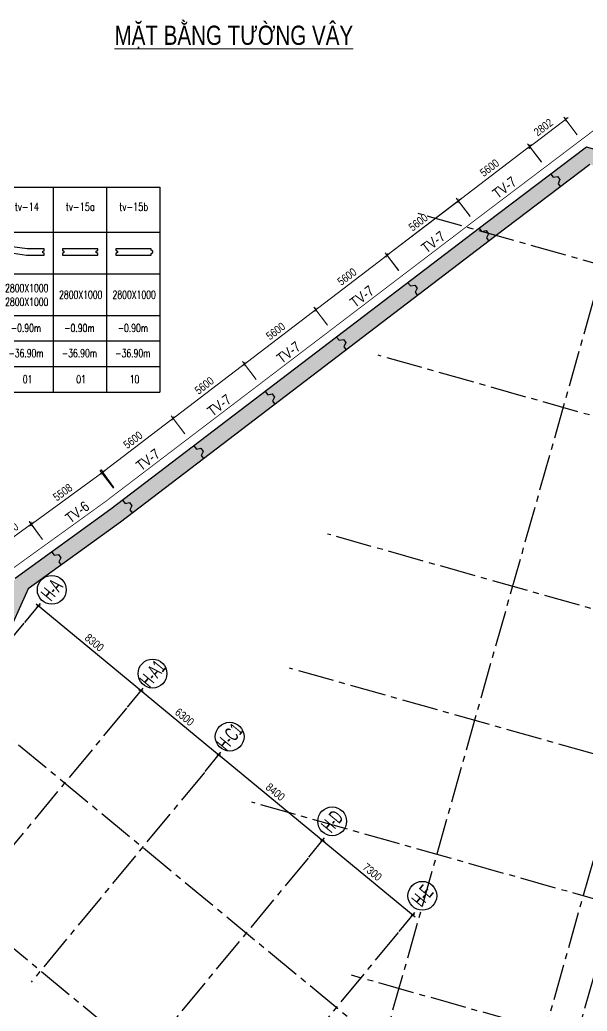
# Model space of a CAD drawing. Header units: millimetres. Extents: x 489377 to 1074388, y -818569 to -310551.
# Drawn here: x 736682 to 772096, y -375080 to -313180 of the extents above; entities that cross this region are included whole.
import ezdxf
from ezdxf.enums import TextEntityAlignment as Align
from ezdxf.xclip import XClip

# ---------------------------------------------------------------- set-up
doc = ezdxf.new("R2010")
doc.units = ezdxf.units.MM
doc.header["$LTSCALE"] = 100
doc.header["$XCLIPFRAME"] = 0
doc.header["$PDMODE"] = 32
doc.header["$PDSIZE"] = 2.5
for name, pattern in [('CENTER2', [1.125, 0.75, -0.125, 0.125, -0.125]), ('DASHDOT', [1, 0.5, -0.25, 0, -0.25]), ('DASHED', [4.5, 3, -1.5])]:
    doc.linetypes.add(name, pattern=pattern)
for name, color, linetype in [('A-GRID-SYM', 50, 'Continuous'), ('ccu11-Betong', 6, 'Continuous'), ('ccu11-Dim', 8, 'Continuous'), ('ccu11-Khuat', 9, 'DASHED'), ('ccu11-Text', 31, 'Continuous'), ('ccu11-Thay', 7, 'Continuous'), ('ccu12-Hatch', 250, 'Continuous'), ('ccu12-Truc', 13, 'CENTER2'), ('KC-Betong', 6, 'Continuous'), ('Xref_ST_MBDV Cot vach 30.7.2022$0$Xref_ST_MBDV Cot vach 30.7.2022|Xref_ST_MBDV Cot vach 30.7.2022|Xref_ST_MBDV Cot vach 30.7.2022|Xref_ST_MBDV Cot vach 30.7.2022|A-CORE-OTLN', 2, 'Continuous'), ('Xref_ST_MBDV Cot vach 30.7.2022$0$Xref_ST_MBDV Cot vach 30.7.2022|Xref_ST_MBDV Cot vach 30.7.2022|Xref_ST_MBDV Cot vach 30.7.2022|Xref_ST_MBDV Cot vach 30.7.2022|ccu12-Thay', 7, 'Continuous')]:
    doc.layers.add(name, color=color, linetype=linetype)
doc.layers.add('ccu12-Tencaukien', color=9, linetype='Continuous', lineweight=15)
doc.layers.add('Xref_ST_MBDV Cot vach 30.7.2022|Xref_ST_MBDV Cot vach 30.7.2022|Xref_ST_MBDV Cot vach 30.7.2022|Xref_ST_MBDV Cot vach 30.7.2022|ccu12-Tencaukien', color=9, linetype='Continuous', lineweight=15)
doc.styles.add('Arial', font='arial_0.ttf', dxfattribs={"width": 0.7})
doc.styles.add('Arial Narrow', font='ARIALN.TTF')
doc.styles.add('ccu11-VnAvH-B', font='VHAVANB.TTF', dxfattribs={"width": 0.8})
doc.styles.add('ccu11-vnsimli', font='vnsimli.shx', dxfattribs={"width": 0.8, "bigfont": 'vns.shx'})
doc.styles.add('HBA-Text', font='GOTHIC.TTF')
doc.dimstyles.new('ccu12-200', dxfattribs={"dimscale": 200, "dimtxt": 2.5, "dimasz": 1, "dimexe": 1, "dimexo": 2, "dimgap": 1, "dimtad": 1, "dimdec": 0, "dimdsep": 46, "dimtxsty": 'Arial Narrow', "dimblk": 'ARCHTICK', "dimcen": -1, "dimdle": 1, "dimclrd": 256, "dimclre": 256, "dimclrt": 3, "dimadec": 0, "dimazin": 2, "dimtfac": 0.1, "dimtdec": 0, "dimtmove": 0, "dimatfit": 1, "dimldrblk": 'ARCHTICK', "dimfxl": 0, "dimtvp": 0.833333, "dimtolj": 1, "dimtzin": 12, "dimarcsym": 0})

# ---------------------------------------------------------------- blocks, each defined once
blk = doc.blocks.new('Bang so lieu tuong vay')
at = {"layer": 'ccu11-Betong'}
for p, q in [((62642, -3840, 0), (60437, -3840, 0)), ((60437, -3840, 0), (60437, -3938, 0)), ((60437, -3938, 0), (60535, -3988, 0)), ((60535, -4086, 0), (60437, -4135, 0)), ((60437, -4135, 0), (60437, -4234, 0)), ((60437, -4234, 0), (62642, -4234, 0)), ((60535, -3988, 0), (60535, -4086, 0)), ((62544, -3988, 0), (62642, -3938, 0)), ((62544, -4086, 0), (62544, -3988, 0)), ((62642, -4135, 0), (62544, -4086, 0)), ((62642, -3938, 0), (62642, -3840, 0)), ((62642, -4234, 0), (62642, -4135, 0))]:
    blk.add_line(p, q, dxfattribs=at)
at = {"layer": 'ccu11-Betong', "elevation": 0}
for points in [[(57165, -3693), (57148, -3816), (57059, -3826), (57045, -3927), (57128, -3961), (57111, -4083), (58204, -4234), (59306, -4234), (59306, -4110), (59220, -4088), (59220, -3986), (59306, -3964), (59306, -3840), (58231, -3840)], [(65978, -3840), (63773, -3840), (63773, -3938), (63871, -3988), (63871, -4086), (63773, -4135), (63773, -4234), (65978, -4234), (65978, -4135), (66077, -4086), (66077, -3988), (65978, -3938)]]:
    blk.add_lwpolyline(points, close=True, dxfattribs=at)
at = {"layer": 'ccu11-Thay'}
for p, q in [((0, 0), (66530, -2, 0)), ((59858, -1, 0), (59858, -12801, 0)), ((63194, -1, 0), (63194, -12801, 0)), ((66530, -1, 0), (66530, -12802, 0)), ((0, -2800), (66530, -2802, 0)), ((0, -5400), (66530, -5402, 0)), ((0, -8000), (66530, -8002, 0)), ((0, -9600), (66530, -9602, 0)), ((0, -11200), (66530, -11202, 0)), ((0, -12800), (66530, -12802, 0))]:
    blk.add_line(p, q, dxfattribs=at)
at = {"layer": 'ccu11-Text', "style": 'ccu11-vnsimli'}
for s, width, p in [('tv-14', 0.75, (58222, -1223, 0)), ('tv-15a', 0.75, (61558, -1222, 0)), ('tv-15b', 0.75, (64894, -1222, 0)), ('2800X1000', 0.7, (58215, -6300, 0)), ('2800X1000', 0.7, (61584, -6714, 0)), ('2800X1000', 0.7, (64920, -6714, 0)), ('2800X1000', 0.7, (58215, -7159, 0)), ('-0.90m', 0.7, (58169, -8791, 0)), ('-0.90m', 0.7, (61505, -8791, 0)), ('-0.90m', 0.7, (64841, -8791, 0)), ('-36.90m', 0.7, (58169, -10362, 0)), ('-36.90m', 0.7, (61505, -10362, 0)), ('-36.90m', 0.7, (64841, -10362, 0)), ('01', 0.7, (58269, -11992, 0)), ('01', 0.7, (61605, -11992, 0)), ('10', 0.7, (64942, -11992, 0))]:
    blk.add_text(s, height=500, rotation=359.99737, dxfattribs=dict(at, width=width)).set_placement(p, align=Align.MIDDLE)
blk = doc.blocks.new('_ARCHTICK')
at = {"color": 0, "linetype": 'ByBlock', "const_width": 0.15}
blk.add_lwpolyline([(-0.5, -0.5), (0.5, 0.5)], dxfattribs=at)
blk = doc.blocks.new('*D226')
at = {"layer": 'ccu11-Dim', "lineweight": -2, "ltscale": 0.5, "transparency": 16777216}
for p, q in [((-72265, 143737), (-67495, 147376)), ((-66926, 146301), (-67775, 147414)), ((-71378, 142904), (-72227, 144017))]:
    blk.add_line(p, q, dxfattribs=at)
at = {"layer": 'Defpoints', "color": 0, "ltscale": 0.5, "transparency": 16777216}
for p in [(-67654, 147255), (-66683, 145983), (-71135, 142586)]:
    blk.add_point(p, dxfattribs=at)
at = {"layer": 'ccu11-Dim', "lineweight": -2, "ltscale": 0.5, "transparency": 16777216, "xscale": 200, "yscale": 200, "zscale": 200}
for p, rotation in [((-67654, 147255), 37.34148124865543), ((-72106, 143858), 217.3414812486554)]:
    blk.add_blockref('_ARCHTICK', p, dxfattribs=dict(at, rotation=rotation))
at = {"layer": 'ccu11-Dim', "color": 3, "ltscale": 0.5, "transparency": 16777216, "insert": (-70156, 145918), "char_height": 500, "attachment_point": 5, "rotation": 37.34148, "style": 'Arial Narrow', "bg_fill": 3, "box_fill_scale": 1.1, "bg_fill_color": 256, "bg_fill_true_color": 13158600, "bg_fill_transparency": 0}
blk.add_mtext('\\A1;5600', dxfattribs=at)
blk = doc.blocks.new('*D227')
at = {"layer": 'ccu11-Dim', "lineweight": -2, "ltscale": 0.5, "transparency": 16777216}
for p, q in [((-67813, 147133), (-63042, 150773)), ((-62474, 149697), (-63323, 150810)), ((-66926, 146301), (-67775, 147414))]:
    blk.add_line(p, q, dxfattribs=at)
at = {"layer": 'Defpoints', "color": 0, "ltscale": 0.5, "transparency": 16777216}
for p in [(-63201, 150651), (-62231, 149379), (-66683, 145983)]:
    blk.add_point(p, dxfattribs=at)
at = {"layer": 'ccu11-Dim', "lineweight": -2, "ltscale": 0.5, "transparency": 16777216, "xscale": 200, "yscale": 200, "zscale": 200}
for p, rotation in [((-63201, 150651), 37.34148124865543), ((-67654, 147255), 217.3414812486554)]:
    blk.add_blockref('_ARCHTICK', p, dxfattribs=dict(at, rotation=rotation))
at = {"layer": 'ccu11-Dim', "color": 3, "ltscale": 0.5, "transparency": 16777216, "insert": (-65704, 149315), "char_height": 500, "attachment_point": 5, "rotation": 37.34148, "style": 'Arial Narrow', "bg_fill": 3, "box_fill_scale": 1.1, "bg_fill_color": 256, "bg_fill_true_color": 13158600, "bg_fill_transparency": 0}
blk.add_mtext('\\A1;5600', dxfattribs=at)
blk = doc.blocks.new('*D228')
at = {"layer": 'ccu11-Dim', "lineweight": -2, "ltscale": 0.5, "transparency": 16777216}
for p, q in [((-63360, 150530), (-58590, 154170)), ((-58021, 153094), (-58870, 154207)), ((-62474, 149697), (-63323, 150810))]:
    blk.add_line(p, q, dxfattribs=at)
at = {"layer": 'Defpoints', "color": 0, "ltscale": 0.5, "transparency": 16777216}
for p in [(-58749, 154048), (-57779, 152776), (-62231, 149379)]:
    blk.add_point(p, dxfattribs=at)
at = {"layer": 'ccu11-Dim', "lineweight": -2, "ltscale": 0.5, "transparency": 16777216, "xscale": 200, "yscale": 200, "zscale": 200}
for p, rotation in [((-58749, 154048), 37.34148124865495), ((-63201, 150651), 217.341481248655)]:
    blk.add_blockref('_ARCHTICK', p, dxfattribs=dict(at, rotation=rotation))
at = {"layer": 'ccu11-Dim', "color": 3, "ltscale": 0.5, "transparency": 16777216, "insert": (-61251, 152712), "char_height": 500, "attachment_point": 5, "rotation": 37.34148, "style": 'Arial Narrow', "bg_fill": 3, "box_fill_scale": 1.1, "bg_fill_color": 256, "bg_fill_true_color": 13158600, "bg_fill_transparency": 0}
blk.add_mtext('\\A1;5600', dxfattribs=at)
blk = doc.blocks.new('*D229')
at = {"layer": 'ccu11-Dim', "lineweight": -2, "ltscale": 0.5, "transparency": 16777216}
for p, q in [((-58908, 153927), (-54138, 157566)), ((-53569, 156491), (-54418, 157604)), ((-58021, 153094), (-58870, 154207))]:
    blk.add_line(p, q, dxfattribs=at)
at = {"layer": 'Defpoints', "color": 0, "ltscale": 0.5, "transparency": 16777216}
for p in [(-54297, 157445), (-53326, 156173), (-57779, 152776)]:
    blk.add_point(p, dxfattribs=at)
at = {"layer": 'ccu11-Dim', "lineweight": -2, "ltscale": 0.5, "transparency": 16777216, "xscale": 200, "yscale": 200, "zscale": 200}
for p, rotation in [((-54297, 157445), 37.34148124865543), ((-58749, 154048), 217.3414812486554)]:
    blk.add_blockref('_ARCHTICK', p, dxfattribs=dict(at, rotation=rotation))
at = {"layer": 'ccu11-Dim', "color": 3, "ltscale": 0.5, "transparency": 16777216, "insert": (-56799, 156109), "char_height": 500, "attachment_point": 5, "rotation": 37.34148, "style": 'Arial Narrow', "bg_fill": 3, "box_fill_scale": 1.1, "bg_fill_color": 256, "bg_fill_true_color": 13158600, "bg_fill_transparency": 0}
blk.add_mtext('\\A1;5600', dxfattribs=at)
blk = doc.blocks.new('*D230')
at = {"layer": 'ccu11-Dim', "lineweight": -2, "ltscale": 0.5, "transparency": 16777216}
for p, q in [((-50010, 160727), (-45241, 164368)), ((-44654, 163270), (-45521, 164406)), ((-49105, 159872), (-49972, 161007))]:
    blk.add_line(p, q, dxfattribs=at)
at = {"layer": 'Defpoints', "color": 0, "ltscale": 0.5, "transparency": 16777216}
for p in [(-45400, 164247), (-44412, 162952), (-48863, 159554)]:
    blk.add_point(p, dxfattribs=at)
at = {"layer": 'ccu11-Dim', "lineweight": -2, "ltscale": 0.5, "transparency": 16777216, "xscale": 200, "yscale": 200, "zscale": 200}
for p, rotation in [((-45400, 164247), 37.36017462358131), ((-49851, 160848), 217.3601746235813)]:
    blk.add_blockref('_ARCHTICK', p, dxfattribs=dict(at, rotation=rotation))
at = {"layer": 'ccu11-Dim', "color": 3, "ltscale": 0.5, "transparency": 16777216, "insert": (-47901, 162909), "char_height": 500, "attachment_point": 5, "rotation": 37.36017, "style": 'Arial Narrow', "bg_fill": 3, "box_fill_scale": 1.1, "bg_fill_color": 256, "bg_fill_true_color": 13158600, "bg_fill_transparency": 0}
blk.add_mtext('\\A1;5600', dxfattribs=at)
blk = doc.blocks.new('*D231')
at = {"layer": 'ccu11-Dim', "lineweight": -2, "ltscale": 0.5, "transparency": 16777216}
for p, q in [((-45537, 164109), (-42985, 166044)), ((-42419, 164966), (-43265, 166082)), ((-44653, 163274), (-45498, 164389))]:
    blk.add_line(p, q, dxfattribs=at)
at = {"layer": 'Defpoints', "color": 0, "ltscale": 0.5, "transparency": 16777216}
for p in [(-43144, 165923), (-42178, 164648), (-44411, 162955)]:
    blk.add_point(p, dxfattribs=at)
at = {"layer": 'ccu11-Dim', "lineweight": -2, "ltscale": 0.5, "transparency": 16777216, "xscale": 200, "yscale": 200, "zscale": 200}
for p, rotation in [((-43144, 165923), 37.1599090451973), ((-45378, 164230), 217.1599090451973)]:
    blk.add_blockref('_ARCHTICK', p, dxfattribs=dict(at, rotation=rotation))
at = {"layer": 'ccu11-Dim', "color": 3, "ltscale": 0.5, "transparency": 16777216, "insert": (-44536, 165439), "char_height": 500, "attachment_point": 5, "rotation": 37.15991, "style": 'Arial Narrow', "bg_fill": 3, "box_fill_scale": 1.1, "bg_fill_color": 256, "bg_fill_true_color": 13158600, "bg_fill_transparency": 0}
blk.add_mtext('\\A1;2802', dxfattribs=at)
blk = doc.blocks.new('*D232')
at = {"layer": 'ccu11-Dim', "lineweight": -2, "ltscale": 0.5, "transparency": 16777216}
for p, q in [((-76346, 140787), (-78931, 138901)), ((-75801, 139701), (-76625, 140831)), ((-78063, 138051), (-78887, 139180))]:
    blk.add_line(p, q, dxfattribs=at)
at = {"layer": 'Defpoints', "color": 0, "ltscale": 0.5, "transparency": 16777216}
for p in [(-75566, 139378), (-78769, 139019), (-77828, 137728)]:
    blk.add_point(p, dxfattribs=at)
at = {"layer": 'ccu11-Dim', "lineweight": -2, "ltscale": 0.5, "transparency": 16777216, "xscale": 200, "yscale": 200, "zscale": 200}
for p, rotation in [((-76507, 140669), 36.11102627128894), ((-78769, 139019), 216.111026271289)]:
    blk.add_blockref('_ARCHTICK', p, dxfattribs=dict(at, rotation=rotation))
at = {"layer": 'ccu11-Dim', "color": 3, "ltscale": 0.5, "transparency": 16777216, "insert": (-77907, 140212), "char_height": 500, "attachment_point": 5, "rotation": 36.11103, "style": 'Arial Narrow', "bg_fill": 3, "box_fill_scale": 1.1, "bg_fill_color": 256, "bg_fill_true_color": 13158600, "bg_fill_transparency": 0}
blk.add_mtext('\\A1;2800', dxfattribs=at)
blk = doc.blocks.new('*D196')
at = {"layer": 'ccu11-Dim', "lineweight": -2, "ltscale": 0.5, "transparency": 16777216}
for p, q in [((-54456, 157324), (-49686, 160963)), ((-49128, 159902), (-49966, 161001)), ((-53580, 156505), (-54418, 157604))]:
    blk.add_line(p, q, dxfattribs=at)
at = {"layer": 'Defpoints', "color": 0, "ltscale": 0.5, "transparency": 16777216}
for p in [(-49845, 160842), (-48885, 159584), (-53337, 156187)]:
    blk.add_point(p, dxfattribs=at)
at = {"layer": 'ccu11-Dim', "lineweight": -2, "ltscale": 0.5, "transparency": 16777216, "xscale": 200, "yscale": 200, "zscale": 200}
for p, rotation in [((-49845, 160842), 37.34148125130689), ((-54297, 157445), 217.3414812513069)]:
    blk.add_blockref('_ARCHTICK', p, dxfattribs=dict(at, rotation=rotation))
at = {"layer": 'ccu11-Dim', "color": 3, "ltscale": 0.5, "transparency": 16777216, "insert": (-52347, 159505), "char_height": 500, "attachment_point": 5, "rotation": 37.34148, "style": 'Arial Narrow', "bg_fill": 3, "box_fill_scale": 1.1, "bg_fill_color": 256, "bg_fill_true_color": 13158600, "bg_fill_transparency": 0}
blk.add_mtext('\\A1;5600', dxfattribs=at)
blk = doc.blocks.new('*D225')
at = {"layer": 'ccu11-Dim', "lineweight": -2, "ltscale": 0.5, "transparency": 16777216}
for p, q in [((-54456, 157323), (-49687, 160964)), ((-49129, 159903), (-49967, 161001)), ((-53580, 156505), (-54418, 157603))]:
    blk.add_line(p, q, dxfattribs=at)
at = {"layer": 'Defpoints', "color": 0, "ltscale": 0.5, "transparency": 16777216}
for p in [(-49846, 160842), (-48886, 159585), (-53337, 156187)]:
    blk.add_point(p, dxfattribs=at)
at = {"layer": 'ccu11-Dim', "lineweight": -2, "ltscale": 0.5, "transparency": 16777216, "xscale": 200, "yscale": 200, "zscale": 200}
for p, rotation in [((-49846, 160842), 37.36017452953293), ((-54297, 157444), 217.3601745295329)]:
    blk.add_blockref('_ARCHTICK', p, dxfattribs=dict(at, rotation=rotation))
at = {"layer": 'ccu11-Dim', "color": 3, "ltscale": 0.5, "transparency": 16777216, "insert": (-52348, 159505), "char_height": 500, "attachment_point": 5, "rotation": 37.36017, "style": 'Arial Narrow', "bg_fill": 3, "box_fill_scale": 1.1, "bg_fill_color": 256, "bg_fill_true_color": 13158600, "bg_fill_transparency": 0}
blk.add_mtext('\\A1;5600', dxfattribs=at)
blk = doc.blocks.new('LUOI TRUC-NT1')
at = {"layer": 'ccu12-Truc', "ltscale": 30}
for p, q in [((5405.1, 90839.4), (-21115.9, -3016.3)), ((14547.1, 88256.1), (-11973.8, -5599.6)), ((16471.7, 87712.2), (-10049.2, -6143.4)), ((28322, 69102.4), (-10136.3, 79969.7)), ((25820.3, 60249.1), (-12638, 71116.3)), ((22666, 49086.2), (-15792.3, 59953.4)), ((20300.2, 40714), (-18158, 51581.3)), ((17934.5, 32341.9), (-20523.8, 43209.1)), ((15568.7, 23969.7), (-14287.1, 32406.1))]:
    blk.add_line(p, q, dxfattribs=at)
blk = doc.blocks.new('GRID-SYM-flat-223')
at = {"layer": 'A-GRID-SYM', "ltscale": 0.5}
blk.add_circle((0, 0), 900, dxfattribs=at)
at = {"layer": 'A-GRID-SYM', "style": 'HBA-Text'}
blk.add_attdef('GRID', text='', height=900, rotation=50.44883, dxfattribs=at).set_placement((0, 0), align=Align.MIDDLE_CENTER)
blk = doc.blocks.new('GRID-SYM-flat-224')
at = {"layer": 'A-GRID-SYM', "ltscale": 0.5}
blk.add_circle((0, 0), 900, dxfattribs=at)
at = {"layer": 'A-GRID-SYM', "style": 'HBA-Text'}
blk.add_attdef('GRID', text='', height=900, rotation=50.44883, dxfattribs=at).set_placement((0, 0), align=Align.MIDDLE_CENTER)
blk = doc.blocks.new('GRID-SYM-flat-225')
at = {"layer": 'A-GRID-SYM', "ltscale": 0.5}
blk.add_circle((0, 0), 900, dxfattribs=at)
at = {"layer": 'A-GRID-SYM', "style": 'HBA-Text'}
blk.add_attdef('GRID', text='', height=900, rotation=50.44883, dxfattribs=at).set_placement((0, 0), align=Align.MIDDLE_CENTER)
blk = doc.blocks.new('GRID-SYM-flat-226')
at = {"layer": 'A-GRID-SYM', "ltscale": 0.5}
blk.add_circle((0, 0), 900, dxfattribs=at)
at = {"layer": 'A-GRID-SYM', "style": 'HBA-Text'}
blk.add_attdef('GRID', text='', height=900, rotation=50.44883, dxfattribs=at).set_placement((0, 0), align=Align.MIDDLE_CENTER)
blk = doc.blocks.new('*D101')
at = {"layer": 'ccu11-Dim', "lineweight": -2, "ltscale": 0.5, "transparency": 16777216}
for p, q in [((1079197, -582923), (1080179, -581733)), ((1079897, -581760), (1086606, -587300)), ((1085597, -588208), (1086579, -587019))]:
    blk.add_line(p, q, dxfattribs=at)
at = {"layer": 'Defpoints', "color": 0, "ltscale": 0.5, "transparency": 16777216}
for p in [(1078942, -583231, 0), (1086451, -587173), (1085342, -588516)]:
    blk.add_point(p, dxfattribs=at)
at = {"layer": 'ccu11-Dim', "lineweight": -2, "ltscale": 0.5, "transparency": 16777216, "xscale": 200, "yscale": 200, "zscale": 200}
for p, rotation in [((1080052, -581888), 140.4488267530787), ((1086451, -587173), 320.4488267530787)]:
    blk.add_blockref('_ARCHTICK', p, dxfattribs=dict(at, rotation=rotation))
at = {"layer": 'ccu11-Dim', "color": 3, "ltscale": 0.5, "transparency": 16777216, "insert": (1083541, -584179), "char_height": 500, "attachment_point": 5, "rotation": 320.44883, "style": 'Arial Narrow', "bg_fill": 3, "box_fill_scale": 1.1, "bg_fill_color": 256, "bg_fill_true_color": 13158600, "bg_fill_transparency": 0}
blk.add_mtext('\\A1;8300', dxfattribs=at)
blk = doc.blocks.new('*D102')
at = {"layer": 'ccu11-Dim', "lineweight": -2, "ltscale": 0.5, "transparency": 16777216}
for p, q in [((1085597, -588208), (1086579, -587018)), ((1086298, -587045), (1091464, -591311)), ((1090454, -592219), (1091437, -591030))]:
    blk.add_line(p, q, dxfattribs=at)
at = {"layer": 'Defpoints', "color": 0, "ltscale": 0.5, "transparency": 16777216}
for p in [(1085342, -588516, 0), (1091310, -591184), (1090200, -592528, 0)]:
    blk.add_point(p, dxfattribs=at)
at = {"layer": 'ccu11-Dim', "lineweight": -2, "ltscale": 0.5, "transparency": 16777216, "xscale": 200, "yscale": 200, "zscale": 200}
for p, rotation in [((1086452, -587172), 140.4488267530787), ((1091310, -591184), 320.4488267530787)]:
    blk.add_blockref('_ARCHTICK', p, dxfattribs=dict(at, rotation=rotation))
at = {"layer": 'ccu11-Dim', "color": 3, "ltscale": 0.5, "transparency": 16777216, "insert": (1089171, -588827), "char_height": 500, "attachment_point": 5, "rotation": 320.44883, "style": 'Arial Narrow', "bg_fill": 3, "box_fill_scale": 1.1, "bg_fill_color": 256, "bg_fill_true_color": 13158600, "bg_fill_transparency": 0}
blk.add_mtext('\\A1;6300', dxfattribs=at)
blk = doc.blocks.new('*D103')
at = {"layer": 'ccu11-Dim', "lineweight": -2, "ltscale": 0.5, "transparency": 16777216}
for p, q in [((1090454, -592219), (1091437, -591030)), ((1091155, -591056), (1097941, -596660)), ((1096931, -597568), (1097914, -596378))]:
    blk.add_line(p, q, dxfattribs=at)
at = {"layer": 'Defpoints', "color": 0, "ltscale": 0.5, "transparency": 16777216}
for p in [(1090200, -592528, 0), (1097786, -596533), (1096677, -597877, 0)]:
    blk.add_point(p, dxfattribs=at)
at = {"layer": 'ccu11-Dim', "lineweight": -2, "ltscale": 0.5, "transparency": 16777216, "xscale": 200, "yscale": 200, "zscale": 200}
for p, rotation in [((1091310, -591184), 140.4488267530787), ((1097786, -596533), 320.4488267530787)]:
    blk.add_blockref('_ARCHTICK', p, dxfattribs=dict(at, rotation=rotation))
at = {"layer": 'ccu11-Dim', "color": 3, "ltscale": 0.5, "transparency": 16777216, "insert": (1094838, -593507), "char_height": 500, "attachment_point": 5, "rotation": 320.44883, "style": 'Arial Narrow', "bg_fill": 3, "box_fill_scale": 1.1, "bg_fill_color": 256, "bg_fill_true_color": 13158600, "bg_fill_transparency": 0}
blk.add_mtext('\\A1;8400', dxfattribs=at)
blk = doc.blocks.new('*D104')
at = {"layer": 'ccu11-Dim', "lineweight": -2, "ltscale": 0.5, "transparency": 16777216}
for p, q in [((1096931, -597568), (1097913, -596379)), ((1097632, -596406), (1103569, -601309)), ((1102560, -602217), (1103542, -601028))]:
    blk.add_line(p, q, dxfattribs=at)
at = {"layer": 'Defpoints', "color": 0, "ltscale": 0.5, "transparency": 16777216}
for p in [(1096677, -597877), (1103415, -601182), (1102305, -602525, 0)]:
    blk.add_point(p, dxfattribs=at)
at = {"layer": 'ccu11-Dim', "lineweight": -2, "ltscale": 0.5, "transparency": 16777216, "xscale": 200, "yscale": 200, "zscale": 200}
for p, rotation in [((1097786, -596533), 140.4488267530787), ((1103415, -601182), 320.4488267530787)]:
    blk.add_blockref('_ARCHTICK', p, dxfattribs=dict(at, rotation=rotation))
at = {"layer": 'ccu11-Dim', "color": 3, "ltscale": 0.5, "transparency": 16777216, "insert": (1100890, -598506), "char_height": 500, "attachment_point": 5, "rotation": 320.44883, "style": 'Arial Narrow', "bg_fill": 3, "box_fill_scale": 1.1, "bg_fill_color": 256, "bg_fill_true_color": 13158600, "bg_fill_transparency": 0}
blk.add_mtext('\\A1;7300', dxfattribs=at)
blk = doc.blocks.new('GRID-SYM-flat-227')
at = {"layer": 'A-GRID-SYM', "ltscale": 0.5}
blk.add_circle((0, 0), 900, dxfattribs=at)
at = {"layer": 'A-GRID-SYM', "style": 'HBA-Text'}
blk.add_attdef('GRID', text='', height=900, rotation=50.44883, dxfattribs=at).set_placement((0, 0), align=Align.MIDDLE_CENTER)
blk = doc.blocks.new('*D185')
at = {"layer": 'ccu11-Dim', "lineweight": -2, "ltscale": 0.5, "transparency": 16777216}
for p, q in [((-76660, 140539), (-71887, 144021)), ((-71352, 142948), (-72167, 144064)), ((-75801, 139701), (-76616, 140818))]:
    blk.add_line(p, q, dxfattribs=at)
at = {"layer": 'Defpoints', "color": 0, "ltscale": 0.5, "transparency": 16777216}
for p in [(-72049, 143903), (-71116, 142624), (-75566, 139378)]:
    blk.add_point(p, dxfattribs=at)
at = {"layer": 'ccu11-Dim', "lineweight": -2, "ltscale": 0.5, "transparency": 16777216, "xscale": 200, "yscale": 200, "zscale": 200}
for p, rotation in [((-72049, 143903), 36.11332620575308), ((-76498, 140657), 216.1133262057531)]:
    blk.add_blockref('_ARCHTICK', p, dxfattribs=dict(at, rotation=rotation))
at = {"layer": 'ccu11-Dim', "color": 3, "ltscale": 0.5, "transparency": 16777216, "insert": (-74542, 142648), "char_height": 500, "attachment_point": 5, "rotation": 36.11333, "style": 'Arial Narrow', "bg_fill": 3, "box_fill_scale": 1.1, "bg_fill_color": 256, "bg_fill_true_color": 13158600, "bg_fill_transparency": 0}
blk.add_mtext('\\A1;5508', dxfattribs=at)
blk = doc.blocks.new('LUOI TRUC-NT2')
at = {"layer": 'ccu12-Truc', "ltscale": 30}
for p, q in [((16324.3, 73672), (55395.8, 41405.3)), ((-27565, 1171.3), (29702, 70515.4)), ((9956.6, 65961.4), (39050.8, 41934.3))]:
    blk.add_line(p, q, dxfattribs=at)
at = {"layer": 'KC-Betong', "ltscale": 0.5}
ref = blk.add_blockref('GRID-SYM-flat-223', (31421.3, 72597.3), dxfattribs=at)
ref.add_attrib('GRID', 'H-A', dxfattribs={"layer": 'A-GRID-SYM', "height": 900, "rotation": 50.448827, "style": 'HBA-Text', "width": 0.6}).set_placement((31421.3, 72597.3), align=Align.MIDDLE_CENTER)
ref = blk.add_blockref('GRID-SYM-flat-224', (37712, 67367.4), dxfattribs=at)
ref.add_attrib('GRID', 'H-A1', dxfattribs={"layer": 'A-GRID-SYM', "height": 900, "rotation": 50.448827, "style": 'HBA-Text', "width": 0.6}).set_placement((37712, 67367.4), align=Align.MIDDLE_CENTER)
ref = blk.add_blockref('GRID-SYM-flat-225', (42524.5, 63427.8), dxfattribs=at)
ref.add_attrib('GRID', 'H-C1', dxfattribs={"layer": 'A-GRID-SYM', "height": 900, "rotation": 50.448827, "style": 'HBA-Text', "width": 0.6}).set_placement((42524.5, 63427.8), align=Align.MIDDLE_CENTER)
ref = blk.add_blockref('GRID-SYM-flat-226', (48924.7, 58143.3), dxfattribs=at)
ref.add_attrib('GRID', 'H-D', dxfattribs={"layer": 'A-GRID-SYM', "height": 900, "rotation": 50.448827, "style": 'HBA-Text', "width": 0.6}).set_placement((48924.7, 58143.3), align=Align.MIDDLE_CENTER)
at = {"layer": 'ccu11-Dim', "ltscale": 0.5}
dim = blk.add_linear_dim(base=(36993.2, 66309.7), p1=(29484.2, 70251.6, 0), p2=(35883.9, 64966.5), angle=140.448827, dimstyle='ccu12-200', override={"dimfxl": 150, "dimtfill": 1}, dxfattribs=at)
dim.commit()
dim.dimension.update_dxf_attribs({"geometry": '*D101', "text_midpoint": (34083.2, 69303.4), "insert": (-1049458.2, 653482.6)})
dim = blk.add_linear_dim(base=(41851.4, 62298.7), p1=(35883.9, 64966.5, 0), p2=(40741.6, 60954.8, 0), angle=140.448827, dimstyle='ccu12-200', override={"dimfxl": 150, "dimtfill": 1}, dxfattribs=at)
dim.commit()
dim.dimension.update_dxf_attribs({"geometry": '*D102', "text_midpoint": (39712.5, 64655.6), "insert": (-1049458.2, 653482.6)})
at = {"layer": 'ccu12-Truc', "ltscale": 30}
blk.add_line((36087.5, 65213), (25275.2, 52120.4), dxfattribs=at)
at = {"layer": 'ccu11-Dim', "ltscale": 0.5}
dim = blk.add_linear_dim(base=(48328.3, 56949.9), p1=(40741.6, 60954.8, 0), p2=(47218.4, 55606, 0), angle=140.448827, dimstyle='ccu12-200', override={"dimfxl": 150, "dimtfill": 1}, dxfattribs=at)
dim.commit()
dim.dimension.update_dxf_attribs({"geometry": '*D103', "text_midpoint": (45379.7, 59975.3), "insert": (-1049458.2, 653482.6)})
at = {"layer": 'ccu12-Truc', "ltscale": 30}
blk.add_line((40945.1, 61201.3), (30132.8, 48108.8), dxfattribs=at)
at = {"layer": 'ccu11-Dim', "ltscale": 0.5}
dim = blk.add_linear_dim(base=(53956.5, 52300.8), p1=(47218.4, 55606), p2=(52847.2, 50957.6, 0), angle=140.448827, dimstyle='ccu12-200', override={"dimfxl": 150, "dimtfill": 1}, dxfattribs=at)
dim.commit()
dim.dimension.update_dxf_attribs({"geometry": '*D104', "text_midpoint": (51432, 54976.1), "insert": (-1049458.2, 653482.6)})
at = {"layer": 'ccu12-Truc', "ltscale": 30}
for p, q in [((47422, 55852.5), (36609.7, 42759.9)), ((53050.7, 51204.1), (33566.4, 27610.7))]:
    blk.add_line(p, q, dxfattribs=at)
at = {"layer": 'KC-Betong', "ltscale": 0.5}
ref = blk.add_blockref('GRID-SYM-flat-227', (54553.5, 53494.9), dxfattribs=at)
ref.add_attrib('GRID', 'H-E', dxfattribs={"layer": 'A-GRID-SYM', "height": 900, "rotation": 50.448827, "style": 'HBA-Text', "width": 0.6}).set_placement((54553.5, 53494.9), align=Align.MIDDLE_CENTER)
blk = doc.blocks.new('220908_DWall Plan')
at = {"layer": 'Xref_ST_MBDV Cot vach 30.7.2022$0$Xref_ST_MBDV Cot vach 30.7.2022|Xref_ST_MBDV Cot vach 30.7.2022|Xref_ST_MBDV Cot vach 30.7.2022|Xref_ST_MBDV Cot vach 30.7.2022|ccu12-Thay', "ltscale": 10}
for points in [[(-44078.9, 162516.5), (-43927.3, 162317.9), (-43652.6, 162370.2), (-43500.8, 162171.3), (-43623.8, 161920.1), (-43472.3, 161721.5)], [(-48541.8, 159133.9), (-48390.3, 158935.2), (-48115.5, 158987.5), (-47963.8, 158788.6), (-48086.8, 158537.5), (-47935.2, 158338.8)], [(-52992.9, 155735.7), (-52841.3, 155537), (-52566.6, 155589.3), (-52414.8, 155390.4), (-52537.9, 155139.2), (-52386.3, 154940.6)], [(-57445.1, 152338.9), (-57293.5, 152140.3), (-57018.8, 152192.6), (-56867, 151993.7), (-56990, 151742.5), (-56838.5, 151543.9)], [(-61897.3, 148942.1), (-61745.7, 148743.5), (-61471, 148795.8), (-61319.2, 148596.9), (-61442.2, 148345.7), (-61290.7, 148147.1)], [(-66349.5, 145545.4), (-66197.9, 145346.7), (-65923.2, 145399), (-65771.4, 145200.2), (-65894.4, 144949), (-65742.9, 144750.3)], [(-70801.4, 142148.8), (-70649.8, 141950.2), (-70375.1, 142002.5), (-70223.3, 141803.6), (-70346.4, 141552.4), (-70194.8, 141353.8)], [(-75230, 138918.1), (-75083.6, 138715.7), (-74807.6, 138760.8), (-74661, 138558.1), (-74790.5, 138310.2), (-74644.1, 138107.7)]]:
    blk.add_lwpolyline(points, dxfattribs=at)
at = {"layer": 'ccu12-Tencaukien', "color": 2, "style": 'Arial', "width": 0.8}
blk.add_text('TV-6', height=650, rotation=37.159909, dxfattribs=at).set_placement((-73437.2, 141155.3), align=Align.CENTER)
at = {"layer": 'ccu11-Dim', "ltscale": 0.5}
for p1, p2, distance, picture, middle in [((-48862.7, 159554.2), (-44411.7, 162952.4), 1628.2, '*D230', (-47901.5, 162909.3)), ((-71135.3, 142585.9), (-66683.1, 145982.6), 1600, '*D226', (-70155.8, 145918.3))]:
    dim = blk.add_aligned_dim(p1=p1, p2=p2, distance=distance, dimstyle='ccu12-200', override={"dimfxl": 150, "dimtfill": 1}, dxfattribs=at)
    dim.commit()
    dim.dimension.update_dxf_attribs({"geometry": picture, "text_midpoint": middle})
dim = blk.add_linear_dim(base=(-78769.3, 139018.9), p1=(-75565.7, 139378.3), p2=(-77827.7, 137728.2), angle=216.111026, dimstyle='ccu12-200', override={"dimtmove": 1, "dimfxl": 150, "dimtfill": 1}, dxfattribs=at)
dim.commit()
dim.dimension.update_dxf_attribs({"geometry": '*D232', "text_midpoint": (-77906.6, 140211.8)})
at = {"layer": 'ccu12-Tencaukien', "color": 2, "style": 'Arial', "width": 0.8}
blk.add_text('TV-7', height=650, rotation=37.159909, dxfattribs=at).set_placement((-69023.9, 144427.2), align=Align.CENTER)
at = {"layer": 'ccu11-Dim', "ltscale": 0.5}
for p1, p2, picture, middle in [((-44411.1, 162954.8), (-42177.7, 164647.6), '*D231', (-44535.9, 165439.2)), ((-66683.1, 145982.6), (-62230.9, 149379.4), '*D227', (-65703.6, 149315))]:
    dim = blk.add_aligned_dim(p1=p1, p2=p2, distance=1600, dimstyle='ccu12-200', override={"dimfxl": 150, "dimtfill": 1}, dxfattribs=at)
    dim.commit()
    dim.dimension.update_dxf_attribs({"geometry": picture, "text_midpoint": middle})
dim = blk.add_aligned_dim(p1=(-62230.9, 149379.4), p2=(-57778.7, 152776.2), distance=1600, dimstyle='ccu12-200', override={"dimfxl": 150, "dimtfill": 1}, dxfattribs=at)
dim.commit()
dim.dimension.update_dxf_attribs({"geometry": '*D228', "text_midpoint": (-61251.4, 152711.8)})
dim = blk.add_aligned_dim(p1=(-57778.7, 152776.2), p2=(-53326.5, 156172.9), distance=1600, dimstyle='ccu12-200', override={"dimfxl": 150, "dimtfill": 1}, dxfattribs=at)
dim.commit()
dim.dimension.update_dxf_attribs({"geometry": '*D229', "text_midpoint": (-56799.3, 156108.6)})
dim = blk.add_linear_dim(base=(-49844.9, 160841.6), p1=(-53337.2, 156186.9), p2=(-48885.1, 159583.6), angle=37.341481, dimstyle='ccu12-200', override={"dimfxl": 150, "dimtfill": 1}, dxfattribs=at)
dim.commit()
dim.dimension.update_dxf_attribs({"geometry": '*D196', "text_midpoint": (-52347.1, 159505.3)})
at = {"layer": 'ccu12-Hatch', "ltscale": 0.5}
h = blk.add_hatch(dxfattribs=at)
h.set_pattern_fill('VATLIEU04', color=256, scale=50, pattern_type=2)
h.set_pattern_definition([(50, (-626373.33, 223416.3), (358.63009, -31.37607), [37.5, -412.5]), (355, (-626373.33, 223416.3), (-69.37567, 376.09607), [30, -330]), (100.4514, (-626343.45, 223413.7), (289.25469, 344.71977), [31.8701, -350.57106]), (46.1842, (-626373.33, 223516.3), (533.62052, -82.7595), [56.25, -618.75]), (96.6356, (-626328.87, 223509.4), (467.33135, 487.05894), [47.80514, -525.8565]), (351.1842, (-626373.33, 223516.3), (467.33097, 487.0593), [45, -495]), (21, (-626323.33, 223491.3), (298.45353, -201.30945), [37.5, -412.5]), (326, (-626323.33, 223491.3), (121.65767, 362.57502), [30, -330]), (71.4514, (-626298.46, 223474.54), (420.11131, 161.26525), [31.8701, -350.57106]), (37.5, (-626373.33, 223416.31), (6.079928, 166.446927), [0, -326, 0, -335, 0, -331.25]), (7.5, (-626373.33, 223416.31), (131.53477, 197.205856), [0, -191, 0, -318.5, 0, -126.25]), (327.5, (-626484.83, 223416.31), (266.911218, -11.277436), [0, -125, 0, -390, 0, -517.5]), (317.5, (-626534.83, 223416.31), (291.593085, 50.05249), [0, -162.5, 0, -259, 0, -367.5]), (45, (-626373.33, 223416.31), (-150.26019, 150.26019), []), (45, (-626373.33, 223477.56), (-150.26019, 150.26019), [])])
h.paths.add_polyline_path([(-122510.4, 58795.4), (-122033.7, 56036.3), (-122025.8, 55995.6), (-121435.2, 53258.6), (-121425.6, 53218.3), (-120722.3, 50508.1), (-120711, 50468.2), (-119896.1, 47789.5), (-119883.2, 47750.1), (-118958, 45107.4), (-118943.5, 45068.6), (-117909.8, 42466.4), (-117893.7, 42428.3), (-116753.1, 39871.1), (-116735.4, 39833.7), (-115489.9, 37325.9), (-115470.4, 37288.7), (-113949.2, 34524), (-113926.1, 34484.2), (-112465, 32095.7), (-112442.4, 32060.3), (-110882.3, 29735.2), (-110858.5, 29701.3), (-109203.6, 27442.8), (-109178.4, 27409.9), (-107431.4, 25221.8), (-107404.9, 25189.9), (-105568.8, 23076), (-105541, 23045.3), (-103618.9, 21009.2), (-103589.9, 20979.7), (-101585.2, 19024.9), (-101555, 18996.6), (-99471.1, 17126.5), (-99439.7, 17099.4), (-97280.2, 15317.2), (-97247.7, 15291.5), (-95016.3, 13600.1), (-94982.8, 13575.8), (-92683.3, 11978.3), (-92648.8, 11955.3), (-90285.1, 10454.4), (-90249.7, 10432.9), (-87825.9, 9031.1), (-87789.6, 9011.1), (-85309.8, 7710.8), (-85272.8, 7692.3), (-82741.3, 6495.8), (-82703.5, 6478.9), (-80124.7, 5388.2), (-80086.2, 5372.8), (-77464.5, 4389.8), (-77425.4, 4376.1), (-74765.2, 3502.4), (-74725.6, 3490.3), (-72031.5, 2727.6), (-71991.4, 2717.1), (-69268, 2066.5), (-69227.6, 2057.8), (-66479.6, 1520.5), (-66438.8, 1513.4), (-63670.9, 1090.4), (-63637.2, 1085.8), (-60856.6, 757.2), (-60844.4, 755.8), (-41353.3, -1307), (0, 0), (5993.1, 7667.3), (-23501.3, 144497.8), (-27624.7, 160190.9), (-41845.5, 164209.2), (-48082.3, 159482.1), (-71537, 141587.6), (-77499.2, 137277.8), (-78971.4, 133992.6), (-83075.5, 131026), (-86656.7, 130658.3), (-88925.9, 129018), (-91195.2, 127377.7), (-93464.4, 125737.4), (-93470.8, 125732.8), (-95729.2, 124077.6), (-95757.8, 124056), (-97965.7, 122333.9), (-98004.3, 122302.4), (-100138.8, 120490.2), (-100176.1, 120457.1), (-102233.4, 118557.8), (-102269.3, 118523.2), (-104245.9, 116540.1), (-104280.4, 116504.1), (-106173, 114440.6), (-106205.9, 114403.1), (-108011.2, 112262.8), (-108042.5, 112224.1), (-109757.4, 110010.7), (-109787.1, 109970.7), (-111408.7, 107688), (-111436.7, 107646.8), (-112962, 105298.7), (-112988.3, 105256.4), (-114414.8, 102847), (-114439.3, 102803.6), (-115764.6, 100337.1), (-115787.3, 100292.7), (-117009, 97773.3), (-117029.8, 97728.1), (-118145.9, 95160.1), (-118164.8, 95114), (-119173.3, 92501.9), (-119190.2, 92455.1), (-120089.4, 89803.4), (-120104.4, 89755.9), (-120892.7, 87069.1), (-120905.8, 87021), (-121581.8, 84303.9), (-121592.9, 84255.3), (-122155.5, 81512.4), (-122164.5, 81463.4), (-122612.8, 78699.5), (-122619.8, 78650.1), (-122952.9, 75870), (-122957.9, 75820.4), (-123175.3, 73028.9), (-123178.2, 72978.7), (-123278.4, 70180.4), (-123279.1, 70131.9), (-123266, 67331.9), (-123264.7, 67281.1), (-123132.9, 64484.2), (-123130.1, 64443.1), (-122883.3, 61654), (-122878.8, 61612.8), (-122516.6, 58836.3)])
h.paths.add_polyline_path([(-24474.2, 144265.3), (-28446.7, 159384), (-41638.3, 163111.5), (-47477, 158686.1), (-70940.7, 140784.7), (-76696.2, 136624.4), (-78168.4, 133339.2), (-82706.9, 130058.6), (-86288, 129690.9), (-88340.1, 128207.6), (-88223, 128045.5), (-90492.2, 126405.2), (-92761.4, 124764.9), (-95019.8, 123109.7), (-97227.7, 121387.7), (-99362.1, 119575.4), (-101419.4, 117676.1), (-103396, 115692.9), (-105288.6, 113629.4), (-107093.9, 111489.1), (-108808.8, 109275.7), (-110430.4, 106993.1), (-111955.7, 104645), (-113382.2, 102235.7), (-114707.5, 99769.1), (-115929.2, 97249.7), (-117045.3, 94681.8), (-118053.8, 92069.7), (-118953, 89418), (-119741.3, 86731.3), (-120417.3, 84014.1), (-120980, 81271.2), (-121428.3, 78507.4), (-121761.5, 75727.3), (-121978.9, 72935.7), (-122079.1, 70137.5), (-122066, 67337.5), (-121934.3, 64540.6), (-122134, 64531.2), (-121887.2, 61742.1), (-121525, 58965.6), (-121048.3, 56206.5), (-120457.7, 53469.5), (-119754.3, 50759.3), (-118939.4, 48080.5), (-118014.2, 45437.8), (-116980.4, 42835.6), (-115839.8, 40278.5), (-114594.3, 37770.7), (-113073.1, 35006), (-111612, 32617.5), (-110051.9, 30292.4), (-108396.9, 28033.8), (-106649.9, 25845.7), (-104813.8, 23731.8), (-102891.7, 21695.7), (-100887.1, 19740.8), (-98803.2, 17870.7), (-96643.7, 16088.4), (-94412.2, 14397.1), (-92112.7, 12799.5), (-89749, 11298.5), (-87325.2, 9896.7), (-84845.4, 8596.4), (-82314, 7399.9), (-79735.1, 6309.2), (-77113.4, 5326.2), (-74453.2, 4452.5), (-71759.1, 3689.8), (-69035.7, 3039.2), (-66287.7, 2501.9), (-63519.8, 2078.9), (-60739.2, 1750.2), (-41316.3, -305.3), (-499.5, 984.7), (4916.9, 7914.3)], flags=16)
at = {"layer": 'ccu11-Dim', "ltscale": 0.5}
dim = blk.add_aligned_dim(p1=(-53337.2, 156186.7), p2=(-48886.1, 159584.9), distance=1581.8, dimstyle='ccu12-200', override={"dimfxl": 150, "dimtfill": 1}, dxfattribs=at)
dim.commit()
dim.dimension.update_dxf_attribs({"geometry": '*D225', "text_midpoint": (-52347.8, 159505)})
at = {"layer": 'Xref_ST_MBDV Cot vach 30.7.2022$0$Xref_ST_MBDV Cot vach 30.7.2022|Xref_ST_MBDV Cot vach 30.7.2022|Xref_ST_MBDV Cot vach 30.7.2022|Xref_ST_MBDV Cot vach 30.7.2022|A-CORE-OTLN', "color": 6}
for points in [[(-27624.7, 160190.9), (-41845.5, 164209.2), (-48082.3, 159482.1), (-71537, 141587.6), (-77499.2, 137277.8)], [(-41638.3, 163111.5), (-47477, 158686.1), (-70940.7, 140784.7), (-76696.2, 136624.4), (-78168.4, 133339.2), (-82706.9, 130058.6), (-86288, 129690.9), (-88340.1, 128207.6), (-88223, 128045.5), (-90492.2, 126405.2), (-92761.4, 124764.9), (-95019.8, 123109.7), (-97227.7, 121387.7), (-99362.1, 119575.4), (-101419.4, 117676.1), (-103396, 115692.9), (-105288.6, 113629.4), (-107093.9, 111489.1), (-108808.8, 109275.7)]]:
    blk.add_lwpolyline(points, dxfattribs=at)
at = {"layer": 'ccu11-Dim'}
blk.add_blockref('LUOI TRUC-NT1', (-42220.5, 80091.1), dxfattribs=at)
blk.add_blockref('LUOI TRUC-NT2', (-106646, 63962.7), dxfattribs=at)
at = {"layer": 'ccu12-Tencaukien', "color": 2, "style": 'Arial', "width": 0.8}
for p in [(-46769.4, 161418.3), (-51215.2, 158014.2), (-55667.3, 154617.5), (-60245.6, 151124.5), (-64571.7, 147823.9)]:
    blk.add_text('TV-7', height=650, rotation=37.159909, dxfattribs=at).set_placement(p, align=Align.CENTER)
at = {"layer": 'ccu11-Khuat', "color": 1, "linetype": 'DASHDOT', "ltscale": 18, "const_width": 50}
blk.add_lwpolyline([(-22987.3, 144613.5), (-28513.5, 165720.5), (-36919.6, 168632.9), (-48422.9, 159930), (-71888.3, 142059.8), (-95520.4, 125009, 0.6850113), (-62310.1, 364.4), (-41523.2, -1853.9), (126.4, -574.1), (6443.7, 7493.4), (-22987.3, 144613.5)], format="xyb", close=True, dxfattribs=at)
at = {"layer": 'ccu11-Dim', "ltscale": 0.5}
dim = blk.add_aligned_dim(p1=(-75565.7, 139378.3), p2=(-71116.4, 142624.4), distance=1582.4, dimstyle='ccu12-200', override={"dimfxl": 150, "dimtfill": 1}, dxfattribs=at)
dim.commit()
dim.dimension.update_dxf_attribs({"geometry": '*D185', "text_midpoint": (-74542, 142647.5)})

msp = doc.modelspace()

# ---------------------------------------------------------------- block references
at = {"layer": 'ccu12-Tencaukien'}
msp.add_blockref('Bang so lieu tuong vay', (678899, -323631), dxfattribs=at)

# ---------------------------------------------------------------- texts
at = {"layer": 'Xref_ST_MBDV Cot vach 30.7.2022|Xref_ST_MBDV Cot vach 30.7.2022|Xref_ST_MBDV Cot vach 30.7.2022|Xref_ST_MBDV Cot vach 30.7.2022|ccu12-Tencaukien', "color": 31, "style": 'ccu11-VnAvH-B', "width": 0.8}
msp.add_text('%%UmÆt b»ng t\xadêng v©y', height=1200, dxfattribs=at).set_placement((750042, -314743), align=Align.CENTER)

# ---------------------------------------------------------------- next in the draw order: block references
at = {"layer": 'ccu12-Tencaukien'}
ref = msp.add_blockref('220908_DWall Plan', (813900, -485331), dxfattribs=at)
XClip(ref).set_block_clipping_path([(-136999.1740499845, 59982.0778093114), (6980.825086272, 174779.6961681198)])

doc.saveas('drawing.dxf')
